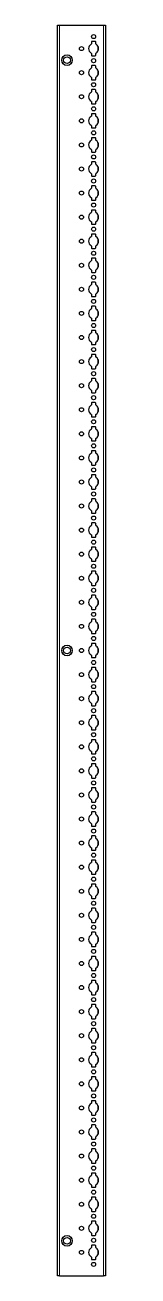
# Model space of a CAD drawing. Header units: millimetres. Extents: x -199 to 5688, y -2047 to 1507.
# Drawn here: x 4088 to 4138, y -852 to 447 of the extents above; entities that cross this region are included whole.
import ezdxf

# ---------------------------------------------------------------- set-up
doc = ezdxf.new("R2010")
doc.units = ezdxf.units.MM

msp = doc.modelspace()

# ---------------------------------------------------------------- linework, layer by layer
at = {"color": 7, "linetype": 'Continuous', "lineweight": 25}
for p, q in [((4088.27, -851.79), (4088.27, 447.21)), ((4088.27, 447.21), (4090.27, 447.21)), ((4090.27, 447.21), (4135.97, 447.21)), ((4135.97, 447.21), (4137.97, 447.21)), ((4137.97, 447.21), (4137.97, -851.79)), ((4123.32, 429.61), (4123.32, 427.73)), ((4127.42, 430.11), (4123.82, 430.11)), ((4127.92, 427.73), (4127.92, 429.61)), ((4123.32, 417.68), (4123.32, 415.81)), ((4127.92, 415.81), (4127.92, 417.68)), ((4123.32, 404.61), (4123.32, 402.73)), ((4123.82, 415.31), (4127.42, 415.31)), ((4127.42, 405.11), (4123.82, 405.11)), ((4127.92, 402.73), (4127.92, 404.61)), ((4123.32, 392.68), (4123.32, 390.81)), ((4123.82, 390.31), (4127.42, 390.31)), ((4127.92, 390.81), (4127.92, 392.68)), ((4123.32, 379.61), (4123.32, 377.73)), ((4127.42, 380.11), (4123.82, 380.11)), ((4127.92, 377.73), (4127.92, 379.61)), ((4123.32, 367.68), (4123.32, 365.81)), ((4123.82, 365.31), (4127.42, 365.31)), ((4127.92, 365.81), (4127.92, 367.68)), ((4123.32, 354.61), (4123.32, 352.73)), ((4127.42, 355.11), (4123.82, 355.11)), ((4127.92, 352.73), (4127.92, 354.61)), ((4123.32, 342.68), (4123.32, 340.81)), ((4123.82, 340.31), (4127.42, 340.31)), ((4127.92, 340.81), (4127.92, 342.68)), ((4123.32, 329.61), (4123.32, 327.73)), ((4127.42, 330.11), (4123.82, 330.11)), ((4127.92, 327.73), (4127.92, 329.61)), ((4123.32, 317.68), (4123.32, 315.81)), ((4123.82, 315.31), (4127.42, 315.31)), ((4127.92, 315.81), (4127.92, 317.68)), ((4123.32, 304.61), (4123.32, 302.73)), ((4127.42, 305.11), (4123.82, 305.11)), ((4127.92, 302.73), (4127.92, 304.61)), ((4123.32, 292.68), (4123.32, 290.81)), ((4123.82, 290.31), (4127.42, 290.31)), ((4127.92, 290.81), (4127.92, 292.68)), ((4123.32, 279.61), (4123.32, 277.73)), ((4127.42, 280.11), (4123.82, 280.11)), ((4127.92, 277.73), (4127.92, 279.61)), ((4123.32, 267.68), (4123.32, 265.81)), ((4123.82, 265.31), (4127.42, 265.31)), ((4127.92, 265.81), (4127.92, 267.68)), ((4123.32, 254.61), (4123.32, 252.73)), ((4127.42, 255.11), (4123.82, 255.11)), ((4127.92, 252.73), (4127.92, 254.61)), ((4123.32, 242.68), (4123.32, 240.81)), ((4123.82, 240.31), (4127.42, 240.31)), ((4127.92, 240.81), (4127.92, 242.68)), ((4123.32, 229.61), (4123.32, 227.73)), ((4127.42, 230.11), (4123.82, 230.11)), ((4127.92, 227.73), (4127.92, 229.61)), ((4123.32, 217.68), (4123.32, 215.81)), ((4123.82, 215.31), (4127.42, 215.31)), ((4127.92, 215.81), (4127.92, 217.68)), ((4123.32, 204.61), (4123.32, 202.73)), ((4127.42, 205.11), (4123.82, 205.11)), ((4127.92, 202.73), (4127.92, 204.61)), ((4123.32, 192.68), (4123.32, 190.81)), ((4123.82, 190.31), (4127.42, 190.31)), ((4127.92, 190.81), (4127.92, 192.68)), ((4123.32, 179.61), (4123.32, 177.73)), ((4127.42, 180.11), (4123.82, 180.11)), ((4127.92, 177.73), (4127.92, 179.61)), ((4123.32, 167.68), (4123.32, 165.81)), ((4123.82, 165.31), (4127.42, 165.31)), ((4127.92, 165.81), (4127.92, 167.68)), ((4123.32, 154.61), (4123.32, 152.73)), ((4127.42, 155.11), (4123.82, 155.11)), ((4127.92, 152.73), (4127.92, 154.61)), ((4123.32, 142.68), (4123.32, 140.81)), ((4123.82, 140.31), (4127.42, 140.31)), ((4127.42, 130.11), (4123.82, 130.11)), ((4127.92, 140.81), (4127.92, 142.68)), ((4123.32, 129.61), (4123.32, 127.73)), ((4123.32, 117.68), (4123.32, 115.81)), ((4127.92, 127.73), (4127.92, 129.61)), ((4127.92, 115.81), (4127.92, 117.68)), ((4123.32, 104.61), (4123.32, 102.73)), ((4123.82, 115.31), (4127.42, 115.31)), ((4127.42, 105.11), (4123.82, 105.11)), ((4127.92, 102.73), (4127.92, 104.61)), ((4123.32, 92.68), (4123.32, 90.81)), ((4127.92, 90.81), (4127.92, 92.68)), ((4123.32, 79.61), (4123.32, 77.73)), ((4123.82, 90.31), (4127.42, 90.31)), ((4127.42, 80.11), (4123.82, 80.11)), ((4127.92, 77.73), (4127.92, 79.61)), ((4123.32, 67.68), (4123.32, 65.81)), ((4123.82, 65.31), (4127.42, 65.31)), ((4127.92, 65.81), (4127.92, 67.68)), ((4123.32, 54.61), (4123.32, 52.73)), ((4127.42, 55.11), (4123.82, 55.11)), ((4127.92, 52.73), (4127.92, 54.61)), ((4123.32, 42.68), (4123.32, 40.81)), ((4123.82, 40.31), (4127.42, 40.31)), ((4127.92, 40.81), (4127.92, 42.68)), ((4123.32, 29.61), (4123.32, 27.73)), ((4127.42, 30.11), (4123.82, 30.11)), ((4127.92, 27.73), (4127.92, 29.61)), ((4123.32, 17.68), (4123.32, 15.81)), ((4123.82, 15.31), (4127.42, 15.31)), ((4127.92, 15.81), (4127.92, 17.68)), ((4123.32, 4.61), (4123.32, 2.73)), ((4127.42, 5.11), (4123.82, 5.11)), ((4127.92, 2.73), (4127.92, 4.61)), ((4123.32, -7.32), (4123.32, -9.19)), ((4123.82, -9.69), (4127.42, -9.69)), ((4127.92, -9.19), (4127.92, -7.32)), ((4123.32, -20.39), (4123.32, -22.27)), ((4127.42, -19.89), (4123.82, -19.89)), ((4127.92, -22.27), (4127.92, -20.39)), ((4123.32, -32.32), (4123.32, -34.19)), ((4123.82, -34.69), (4127.42, -34.69)), ((4127.92, -34.19), (4127.92, -32.32)), ((4123.32, -45.39), (4123.32, -47.27)), ((4127.42, -44.89), (4123.82, -44.89)), ((4127.92, -47.27), (4127.92, -45.39)), ((4123.32, -57.32), (4123.32, -59.19)), ((4123.82, -59.69), (4127.42, -59.69)), ((4127.92, -59.19), (4127.92, -57.32)), ((4123.32, -70.39), (4123.32, -72.27)), ((4127.42, -69.89), (4123.82, -69.89)), ((4127.92, -72.27), (4127.92, -70.39)), ((4123.32, -82.32), (4123.32, -84.19)), ((4123.82, -84.69), (4127.42, -84.69)), ((4127.92, -84.19), (4127.92, -82.32)), ((4123.32, -95.39), (4123.32, -97.27)), ((4127.42, -94.89), (4123.82, -94.89)), ((4127.92, -97.27), (4127.92, -95.39)), ((4123.32, -107.32), (4123.32, -109.19)), ((4123.82, -109.69), (4127.42, -109.69)), ((4127.92, -109.19), (4127.92, -107.32)), ((4123.32, -120.39), (4123.32, -122.27)), ((4127.42, -119.89), (4123.82, -119.89)), ((4127.92, -122.27), (4127.92, -120.39)), ((4123.32, -132.32), (4123.32, -134.19)), ((4123.82, -134.69), (4127.42, -134.69)), ((4127.92, -134.19), (4127.92, -132.32)), ((4123.32, -145.39), (4123.32, -147.27)), ((4127.42, -144.89), (4123.82, -144.89)), ((4127.92, -147.27), (4127.92, -145.39)), ((4123.32, -157.32), (4123.32, -159.19)), ((4123.82, -159.69), (4127.42, -159.69)), ((4127.92, -159.19), (4127.92, -157.32)), ((4123.32, -170.39), (4123.32, -172.27)), ((4127.42, -169.89), (4123.82, -169.89)), ((4127.92, -172.27), (4127.92, -170.39)), ((4123.32, -182.32), (4123.32, -184.19)), ((4123.82, -184.69), (4127.42, -184.69)), ((4127.92, -184.19), (4127.92, -182.32)), ((4123.32, -195.39), (4123.32, -197.27)), ((4123.32, -207.32), (4123.32, -209.19)), ((4127.42, -194.89), (4123.82, -194.89)), ((4127.92, -197.27), (4127.92, -195.39)), ((4127.92, -209.19), (4127.92, -207.32)), ((4123.32, -220.39), (4123.32, -222.27)), ((4123.82, -209.69), (4127.42, -209.69)), ((4127.42, -219.89), (4123.82, -219.89)), ((4127.92, -222.27), (4127.92, -220.39)), ((4123.32, -232.32), (4123.32, -234.19)), ((4127.92, -234.19), (4127.92, -232.32)), ((4123.32, -245.39), (4123.32, -247.27)), ((4123.82, -234.69), (4127.42, -234.69)), ((4127.42, -244.89), (4123.82, -244.89)), ((4127.92, -247.27), (4127.92, -245.39)), ((4123.32, -257.32), (4123.32, -259.19)), ((4123.82, -259.69), (4127.42, -259.69)), ((4127.92, -259.19), (4127.92, -257.32)), ((4123.32, -270.39), (4123.32, -272.27)), ((4127.42, -269.89), (4123.82, -269.89)), ((4127.92, -272.27), (4127.92, -270.39)), ((4123.32, -282.32), (4123.32, -284.19)), ((4123.82, -284.69), (4127.42, -284.69)), ((4127.92, -284.19), (4127.92, -282.32)), ((4123.32, -295.39), (4123.32, -297.27)), ((4127.42, -294.89), (4123.82, -294.89)), ((4127.92, -297.27), (4127.92, -295.39)), ((4123.32, -307.32), (4123.32, -309.19)), ((4123.82, -309.69), (4127.42, -309.69)), ((4127.92, -309.19), (4127.92, -307.32)), ((4123.32, -320.39), (4123.32, -322.27)), ((4127.42, -319.89), (4123.82, -319.89)), ((4127.92, -322.27), (4127.92, -320.39)), ((4123.32, -332.32), (4123.32, -334.19)), ((4123.82, -334.69), (4127.42, -334.69)), ((4127.92, -334.19), (4127.92, -332.32)), ((4123.32, -345.39), (4123.32, -347.27)), ((4127.42, -344.89), (4123.82, -344.89)), ((4127.92, -347.27), (4127.92, -345.39)), ((4123.32, -357.32), (4123.32, -359.19)), ((4123.82, -359.69), (4127.42, -359.69)), ((4127.92, -359.19), (4127.92, -357.32)), ((4123.32, -370.39), (4123.32, -372.27)), ((4127.42, -369.89), (4123.82, -369.89)), ((4127.92, -372.27), (4127.92, -370.39)), ((4123.32, -382.32), (4123.32, -384.19)), ((4123.82, -384.69), (4127.42, -384.69)), ((4127.92, -384.19), (4127.92, -382.32)), ((4123.32, -395.39), (4123.32, -397.27)), ((4127.42, -394.89), (4123.82, -394.89)), ((4127.92, -397.27), (4127.92, -395.39)), ((4123.32, -407.32), (4123.32, -409.19)), ((4123.82, -409.69), (4127.42, -409.69)), ((4127.92, -409.19), (4127.92, -407.32)), ((4123.32, -420.39), (4123.32, -422.27)), ((4127.42, -419.89), (4123.82, -419.89)), ((4127.92, -422.27), (4127.92, -420.39)), ((4123.32, -432.32), (4123.32, -434.19)), ((4123.82, -434.69), (4127.42, -434.69)), ((4127.92, -434.19), (4127.92, -432.32)), ((4123.32, -445.39), (4123.32, -447.27)), ((4127.42, -444.89), (4123.82, -444.89)), ((4127.92, -447.27), (4127.92, -445.39)), ((4123.32, -457.32), (4123.32, -459.19)), ((4123.82, -459.69), (4127.42, -459.69)), ((4127.92, -459.19), (4127.92, -457.32)), ((4123.32, -470.39), (4123.32, -472.27)), ((4127.42, -469.89), (4123.82, -469.89)), ((4127.92, -472.27), (4127.92, -470.39)), ((4123.32, -482.32), (4123.32, -484.19)), ((4123.82, -484.69), (4127.42, -484.69)), ((4127.92, -484.19), (4127.92, -482.32)), ((4123.32, -495.39), (4123.32, -497.27)), ((4127.42, -494.89), (4123.82, -494.89)), ((4127.92, -497.27), (4127.92, -495.39)), ((4123.32, -507.32), (4123.32, -509.19)), ((4123.82, -509.69), (4127.42, -509.69)), ((4127.92, -509.19), (4127.92, -507.32)), ((4123.32, -520.39), (4123.32, -522.27)), ((4123.32, -532.32), (4123.32, -534.19)), ((4127.42, -519.89), (4123.82, -519.89)), ((4127.92, -522.27), (4127.92, -520.39)), ((4127.92, -534.19), (4127.92, -532.32)), ((4123.32, -545.39), (4123.32, -547.27)), ((4123.82, -534.69), (4127.42, -534.69)), ((4127.42, -544.89), (4123.82, -544.89)), ((4127.92, -547.27), (4127.92, -545.39)), ((4123.32, -557.32), (4123.32, -559.19)), ((4127.92, -559.19), (4127.92, -557.32)), ((4123.32, -570.39), (4123.32, -572.27)), ((4123.82, -559.69), (4127.42, -559.69)), ((4127.42, -569.89), (4123.82, -569.89)), ((4127.92, -572.27), (4127.92, -570.39)), ((4123.32, -582.32), (4123.32, -584.19)), ((4127.92, -584.19), (4127.92, -582.32)), ((4123.32, -595.39), (4123.32, -597.27)), ((4123.82, -584.69), (4127.42, -584.69)), ((4127.42, -594.89), (4123.82, -594.89)), ((4127.92, -597.27), (4127.92, -595.39)), ((4123.32, -607.32), (4123.32, -609.19)), ((4123.82, -609.69), (4127.42, -609.69)), ((4127.92, -609.19), (4127.92, -607.32)), ((4123.32, -620.39), (4123.32, -622.27)), ((4127.42, -619.89), (4123.82, -619.89)), ((4127.92, -622.27), (4127.92, -620.39)), ((4123.32, -632.32), (4123.32, -634.19)), ((4123.82, -634.69), (4127.42, -634.69)), ((4127.92, -634.19), (4127.92, -632.32)), ((4123.32, -645.39), (4123.32, -647.27)), ((4127.42, -644.89), (4123.82, -644.89)), ((4127.92, -647.27), (4127.92, -645.39)), ((4123.32, -657.32), (4123.32, -659.19)), ((4123.82, -659.69), (4127.42, -659.69)), ((4127.92, -659.19), (4127.92, -657.32)), ((4123.32, -670.39), (4123.32, -672.27)), ((4127.42, -669.89), (4123.82, -669.89)), ((4127.92, -672.27), (4127.92, -670.39)), ((4123.32, -682.32), (4123.32, -684.19)), ((4123.82, -684.69), (4127.42, -684.69)), ((4127.92, -684.19), (4127.92, -682.32)), ((4123.32, -695.39), (4123.32, -697.27)), ((4127.42, -694.89), (4123.82, -694.89)), ((4127.92, -697.27), (4127.92, -695.39)), ((4123.32, -707.32), (4123.32, -709.19)), ((4123.82, -709.69), (4127.42, -709.69)), ((4127.92, -709.19), (4127.92, -707.32)), ((4123.32, -720.39), (4123.32, -722.27)), ((4127.42, -719.89), (4123.82, -719.89)), ((4127.92, -722.27), (4127.92, -720.39)), ((4123.32, -732.32), (4123.32, -734.19)), ((4123.82, -734.69), (4127.42, -734.69)), ((4127.92, -734.19), (4127.92, -732.32)), ((4123.32, -745.39), (4123.32, -747.27)), ((4127.42, -744.89), (4123.82, -744.89)), ((4127.92, -747.27), (4127.92, -745.39)), ((4123.32, -757.32), (4123.32, -759.19)), ((4123.82, -759.69), (4127.42, -759.69)), ((4127.92, -759.19), (4127.92, -757.32)), ((4123.32, -770.39), (4123.32, -772.27)), ((4127.42, -769.89), (4123.82, -769.89)), ((4127.92, -772.27), (4127.92, -770.39)), ((4123.32, -782.32), (4123.32, -784.19)), ((4123.82, -784.69), (4127.42, -784.69)), ((4127.92, -784.19), (4127.92, -782.32)), ((4123.32, -795.39), (4123.32, -797.27)), ((4127.42, -794.89), (4123.82, -794.89)), ((4127.92, -797.27), (4127.92, -795.39)), ((4123.32, -807.32), (4123.32, -809.19)), ((4123.82, -809.69), (4127.42, -809.69)), ((4127.92, -809.19), (4127.92, -807.32)), ((4123.32, -820.39), (4123.32, -822.27)), ((4127.42, -819.89), (4123.82, -819.89)), ((4127.92, -822.27), (4127.92, -820.39)), ((4123.32, -832.32), (4123.32, -834.19)), ((4123.82, -834.69), (4127.42, -834.69)), ((4127.92, -834.19), (4127.92, -832.32)), ((4090.27, -851.79), (4088.27, -851.79)), ((4090.27, -851.79), (4135.97, -851.79)), ((4137.97, -851.79), (4135.97, -851.79))]:
    msp.add_line(p, q, dxfattribs=at)
at = {"color": 8, "linetype": 'Continuous', "lineweight": 18}
for p, q in [((4090.27, 447.21), (4090.27, -851.79)), ((4135.97, -851.79), (4135.97, 447.21)), ((4130.12, 420), (4130.12, 425.41)), ((4130.12, 395), (4130.12, 400.41)), ((4130.12, 370), (4130.12, 375.41)), ((4130.12, 345), (4130.12, 350.41)), ((4130.12, 320), (4130.12, 325.41)), ((4130.12, 295), (4130.12, 300.41)), ((4130.12, 270), (4130.12, 275.41)), ((4130.12, 245), (4130.12, 250.41)), ((4130.12, 220), (4130.12, 225.41)), ((4130.12, 195), (4130.12, 200.41)), ((4130.12, 170), (4130.12, 175.41)), ((4130.12, 145), (4130.12, 150.41)), ((4130.12, 120), (4130.12, 125.41)), ((4130.12, 95), (4130.12, 100.41)), ((4130.12, 70), (4130.12, 75.41)), ((4130.12, 45), (4130.12, 50.41)), ((4130.12, 20), (4130.12, 25.41)), ((4130.12, -5), (4130.12, 0.41)), ((4130.12, -30), (4130.12, -24.59)), ((4130.12, -55), (4130.12, -49.59)), ((4130.12, -80), (4130.12, -74.59)), ((4130.12, -105), (4130.12, -99.59)), ((4130.12, -130), (4130.12, -124.59)), ((4130.12, -155), (4130.12, -149.59)), ((4130.12, -180), (4130.12, -174.59)), ((4130.12, -205), (4130.12, -199.59)), ((4130.12, -230), (4130.12, -224.59)), ((4130.12, -255), (4130.12, -249.59)), ((4130.12, -280), (4130.12, -274.59)), ((4130.12, -305), (4130.12, -299.59)), ((4130.12, -330), (4130.12, -324.59)), ((4130.12, -355), (4130.12, -349.59)), ((4130.12, -380), (4130.12, -374.59)), ((4130.12, -405), (4130.12, -399.59)), ((4130.12, -430), (4130.12, -424.59)), ((4130.12, -455), (4130.12, -449.59)), ((4130.12, -480), (4130.12, -474.59)), ((4130.12, -505), (4130.12, -499.59)), ((4130.12, -530), (4130.12, -524.59)), ((4130.12, -555), (4130.12, -549.59)), ((4130.12, -580), (4130.12, -574.59)), ((4130.12, -605), (4130.12, -599.59)), ((4130.12, -630), (4130.12, -624.59)), ((4130.12, -655), (4130.12, -649.59)), ((4130.12, -680), (4130.12, -674.59)), ((4130.12, -705), (4130.12, -699.59)), ((4130.12, -730), (4130.12, -724.59)), ((4130.12, -755), (4130.12, -749.59)), ((4130.12, -780), (4130.12, -774.59)), ((4130.12, -805), (4130.12, -799.59)), ((4130.12, -830), (4130.12, -824.59))]:
    msp.add_line(p, q, dxfattribs=at)
at = {"color": 7, "linetype": 'Continuous', "lineweight": 25}
for centre, radius in [((4125.62, 435.21), 2.12), ((4098.12, 410.71), 5.5), ((4113.12, 422.71), 2.13), ((4098.12, 410.71), 3.5), ((4125.62, 410.21), 2.12), ((4113.12, 397.71), 2.13), ((4125.62, 385.21), 2.12), ((4113.12, 372.71), 2.13), ((4125.62, 360.21), 2.12), ((4113.12, 347.71), 2.13), ((4113.12, 322.71), 2.13), ((4125.62, 335.21), 2.12), ((4125.62, 310.21), 2.12), ((4113.12, 297.71), 2.13), ((4125.62, 285.21), 2.12), ((4113.12, 272.71), 2.13), ((4125.62, 260.21), 2.12), ((4113.12, 247.71), 2.13), ((4125.62, 235.21), 2.12), ((4113.12, 222.71), 2.13), ((4125.62, 210.21), 2.12), ((4113.12, 197.71), 2.13), ((4125.62, 185.21), 2.12), ((4113.12, 172.71), 2.13), ((4125.62, 160.21), 2.12), ((4113.12, 147.71), 2.13), ((4125.62, 135.21), 2.12), ((4113.12, 122.71), 2.13), ((4125.62, 110.21), 2.12), ((4113.12, 97.71), 2.13), ((4125.62, 85.21), 2.12), ((4113.12, 72.71), 2.13), ((4125.62, 60.21), 2.12), ((4113.12, 47.71), 2.13), ((4125.62, 35.21), 2.12), ((4113.12, 22.71), 2.13), ((4125.62, 10.21), 2.12), ((4113.12, -2.29), 2.13), ((4125.62, -14.79), 2.12), ((4113.12, -27.29), 2.13), ((4125.62, -39.79), 2.12), ((4113.12, -52.29), 2.13), ((4125.62, -64.79), 2.12), ((4113.12, -77.29), 2.13), ((4125.62, -89.79), 2.12), ((4113.12, -102.29), 2.13), ((4125.62, -114.79), 2.12), ((4113.12, -127.29), 2.13), ((4125.62, -139.79), 2.12), ((4113.12, -152.29), 2.13), ((4125.62, -164.79), 2.12), ((4113.12, -177.29), 2.13), ((4125.62, -189.79), 2.12), ((4098.12, -202.29), 5.5), ((4098.12, -202.29), 3.5), ((4113.12, -202.29), 2.13), ((4125.62, -214.79), 2.12), ((4113.12, -227.29), 2.13), ((4125.62, -239.79), 2.12), ((4113.12, -252.29), 2.13), ((4125.62, -264.79), 2.12), ((4113.12, -277.29), 2.13), ((4125.62, -289.79), 2.12), ((4113.12, -302.29), 2.13), ((4125.62, -314.79), 2.12), ((4113.12, -327.29), 2.13), ((4125.62, -339.79), 2.12), ((4113.12, -352.29), 2.13), ((4125.62, -364.79), 2.12), ((4113.12, -377.29), 2.13), ((4125.62, -389.79), 2.12), ((4113.12, -402.29), 2.13), ((4125.62, -414.79), 2.12), ((4113.12, -427.29), 2.13), ((4125.62, -439.79), 2.12), ((4113.12, -452.29), 2.13), ((4125.62, -464.79), 2.12), ((4113.12, -477.29), 2.13), ((4125.62, -489.79), 2.12), ((4113.12, -502.29), 2.13), ((4125.62, -514.79), 2.12), ((4113.12, -527.29), 2.13), ((4125.62, -539.79), 2.12), ((4113.12, -552.29), 2.13), ((4125.62, -564.79), 2.12), ((4113.12, -577.29), 2.13), ((4125.62, -589.79), 2.12), ((4113.12, -602.29), 2.13), ((4125.62, -614.79), 2.12), ((4113.12, -627.29), 2.12), ((4125.62, -639.79), 2.12), ((4113.12, -652.29), 2.12), ((4113.12, -677.29), 2.12), ((4125.62, -664.79), 2.12), ((4125.62, -689.79), 2.12), ((4113.12, -702.29), 2.12), ((4125.62, -714.79), 2.12), ((4113.12, -727.29), 2.12), ((4125.62, -739.79), 2.12), ((4113.12, -752.29), 2.12), ((4125.62, -764.79), 2.12), ((4113.12, -777.29), 2.12), ((4125.62, -789.79), 2.12), ((4113.12, -802.29), 2.12), ((4098.12, -815.29), 5.5), ((4098.12, -815.29), 3.5), ((4125.62, -814.79), 2.12), ((4113.12, -827.29), 2.12), ((4125.62, -839.79), 2.12)]:
    msp.add_circle(centre, radius, dxfattribs=at)
for centre, radius, start, end in [((4123.82, 429.61), 0.5, 90, 180), ((4127.42, 429.61), 0.5, 0, 90), ((4125.62, 422.71), 5.25, 119.14074, 240.85926), ((4122.82, 427.73), 0.5, 299.14074, 0), ((4122.82, 417.68), 0.5, 0, 60.85926), ((4123.82, 415.81), 0.5, 180, 270), ((4127.42, 415.81), 0.5, 270, 0), ((4128.42, 427.73), 0.5, 180, 240.85926), ((4128.42, 417.68), 0.5, 119.14074, 180), ((4125.62, 422.71), 5.25, 299.14074, 60.85926), ((4122.82, 402.73), 0.5, 299.14074, 0), ((4123.82, 404.61), 0.5, 90, 180), ((4127.42, 404.61), 0.5, 0, 90), ((4128.42, 402.73), 0.5, 180, 240.85926), ((4125.62, 397.71), 5.25, 119.14074, 240.85926), ((4122.82, 392.68), 0.5, 0, 60.85926), ((4123.82, 390.81), 0.5, 180, 270), ((4127.42, 390.81), 0.5, 270, 0), ((4128.42, 392.68), 0.5, 119.14074, 180), ((4125.62, 397.71), 5.25, 299.14074, 60.85926), ((4125.62, 372.71), 5.25, 119.14074, 240.85926), ((4122.82, 377.73), 0.5, 299.14074, 0), ((4123.82, 379.61), 0.5, 90, 180), ((4127.42, 379.61), 0.5, 0, 90), ((4128.42, 377.73), 0.5, 180, 240.85926), ((4125.62, 372.71), 5.25, 299.14074, 60.85926), ((4122.82, 367.68), 0.5, 0, 60.85926), ((4123.82, 365.81), 0.5, 180, 270), ((4127.42, 365.81), 0.5, 270, 0), ((4128.42, 367.68), 0.5, 119.14074, 180), ((4125.62, 347.71), 5.25, 119.14074, 240.85926), ((4122.82, 352.73), 0.5, 299.14074, 0), ((4123.82, 354.61), 0.5, 90, 180), ((4127.42, 354.61), 0.5, 0, 90), ((4128.42, 352.73), 0.5, 180, 240.85926), ((4125.62, 347.71), 5.25, 299.14074, 60.85926), ((4122.82, 342.68), 0.5, 0, 60.85926), ((4123.82, 340.81), 0.5, 180, 270), ((4127.42, 340.81), 0.5, 270, 0), ((4128.42, 342.68), 0.5, 119.14074, 180), ((4125.62, 322.71), 5.25, 119.14074, 240.85926), ((4122.82, 327.73), 0.5, 299.14074, 0), ((4123.82, 329.61), 0.5, 90, 180), ((4127.42, 329.61), 0.5, 0, 90), ((4128.42, 327.73), 0.5, 180, 240.85926), ((4125.62, 322.71), 5.25, 299.14074, 60.85926), ((4122.82, 317.68), 0.5, 0, 60.85926), ((4123.82, 315.81), 0.5, 180, 270), ((4127.42, 315.81), 0.5, 270, 0), ((4128.42, 317.68), 0.5, 119.14074, 180), ((4125.62, 297.71), 5.25, 119.14074, 240.85926), ((4122.82, 302.73), 0.5, 299.14074, 0), ((4123.82, 304.61), 0.5, 90, 180), ((4127.42, 304.61), 0.5, 0, 90), ((4128.42, 302.73), 0.5, 180, 240.85926), ((4125.62, 297.71), 5.25, 299.14074, 60.85926), ((4122.82, 292.68), 0.5, 0, 60.85926), ((4123.82, 290.81), 0.5, 180, 270), ((4127.42, 290.81), 0.5, 270, 0), ((4128.42, 292.68), 0.5, 119.14074, 180), ((4125.62, 272.71), 5.25, 119.14074, 240.85926), ((4122.82, 277.73), 0.5, 299.14074, 0), ((4123.82, 279.61), 0.5, 90, 180), ((4127.42, 279.61), 0.5, 0, 90), ((4128.42, 277.73), 0.5, 180, 240.85926), ((4125.62, 272.71), 5.25, 299.14074, 60.85926), ((4122.82, 267.68), 0.5, 0, 60.85926), ((4123.82, 265.81), 0.5, 180, 270), ((4127.42, 265.81), 0.5, 270, 0), ((4128.42, 267.68), 0.5, 119.14074, 180), ((4125.62, 247.71), 5.25, 119.14074, 240.85926), ((4122.82, 252.73), 0.5, 299.14074, 0), ((4123.82, 254.61), 0.5, 90, 180), ((4127.42, 254.61), 0.5, 0, 90), ((4128.42, 252.73), 0.5, 180, 240.85926), ((4125.62, 247.71), 5.25, 299.14074, 60.85926), ((4122.82, 242.68), 0.5, 0, 60.85926), ((4123.82, 240.81), 0.5, 180, 270), ((4127.42, 240.81), 0.5, 270, 0), ((4128.42, 242.68), 0.5, 119.14074, 180), ((4125.62, 222.71), 5.25, 119.14074, 240.85926), ((4122.82, 227.73), 0.5, 299.14074, 0), ((4123.82, 229.61), 0.5, 90, 180), ((4127.42, 229.61), 0.5, 0, 90), ((4128.42, 227.73), 0.5, 180, 240.85926), ((4125.62, 222.71), 5.25, 299.14074, 60.85926), ((4122.82, 217.68), 0.5, 0, 60.85926), ((4123.82, 215.81), 0.5, 180, 270), ((4127.42, 215.81), 0.5, 270, 0), ((4128.42, 217.68), 0.5, 119.14074, 180), ((4125.62, 197.71), 5.25, 119.14074, 240.85926), ((4122.82, 202.73), 0.5, 299.14074, 0), ((4123.82, 204.61), 0.5, 90, 180), ((4127.42, 204.61), 0.5, 0, 90), ((4128.42, 202.73), 0.5, 180, 240.85926), ((4125.62, 197.71), 5.25, 299.14074, 60.85926), ((4122.82, 192.68), 0.5, 0, 60.85926), ((4123.82, 190.81), 0.5, 180, 270), ((4127.42, 190.81), 0.5, 270, 0), ((4128.42, 192.68), 0.5, 119.14074, 180), ((4125.62, 172.71), 5.25, 119.14074, 240.85926), ((4122.82, 177.73), 0.5, 299.14074, 0), ((4123.82, 179.61), 0.5, 90, 180), ((4127.42, 179.61), 0.5, 360, 90), ((4128.42, 177.73), 0.5, 180, 240.85926), ((4125.62, 172.71), 5.25, 299.14074, 60.85926), ((4122.82, 167.68), 0.5, 0, 60.85926), ((4123.82, 165.81), 0.5, 180, 270), ((4127.42, 165.81), 0.5, 270, 0), ((4128.42, 167.68), 0.5, 119.14074, 180), ((4125.62, 147.71), 5.25, 119.14074, 240.85926), ((4122.82, 152.73), 0.5, 299.14074, 0), ((4122.82, 142.68), 0.5, 0, 60.85926), ((4123.82, 154.61), 0.5, 90, 180), ((4127.42, 154.61), 0.5, 360, 90), ((4128.42, 152.73), 0.5, 180, 240.85926), ((4128.42, 142.68), 0.5, 119.14074, 180), ((4125.62, 147.71), 5.25, 299.14074, 60.85926), ((4123.82, 140.81), 0.5, 180, 270), ((4123.82, 129.61), 0.5, 90, 180), ((4127.42, 140.81), 0.5, 270, 0), ((4127.42, 129.61), 0.5, 0, 90), ((4125.62, 122.71), 5.25, 119.14074, 240.85926), ((4122.82, 127.73), 0.5, 299.14074, 0), ((4122.82, 117.68), 0.5, 0, 60.85926), ((4128.42, 127.73), 0.5, 180, 240.85926), ((4128.42, 117.68), 0.5, 119.14074, 180), ((4125.62, 122.71), 5.25, 299.14074, 60.85926), ((4123.82, 115.81), 0.5, 180, 270), ((4123.82, 104.61), 0.5, 90, 180), ((4127.42, 115.81), 0.5, 270, 0), ((4127.42, 104.61), 0.5, 0, 90), ((4125.62, 97.71), 5.25, 119.14074, 240.85926), ((4122.82, 102.73), 0.5, 299.14074, 0), ((4122.82, 92.68), 0.5, 0, 60.85926), ((4128.42, 102.73), 0.5, 180, 240.85926), ((4128.42, 92.68), 0.5, 119.14074, 180), ((4125.62, 97.71), 5.25, 299.14074, 60.85926), ((4123.82, 90.81), 0.5, 180, 270), ((4123.82, 79.61), 0.5, 90, 180), ((4127.42, 90.81), 0.5, 270, 0), ((4127.42, 79.61), 0.5, 0, 90), ((4125.62, 72.71), 5.25, 119.14074, 240.85926), ((4122.82, 77.73), 0.5, 299.14074, 0), ((4122.82, 67.68), 0.5, 0, 60.85926), ((4123.82, 65.81), 0.5, 180, 270), ((4127.42, 65.81), 0.5, 270, 0), ((4128.42, 77.73), 0.5, 180, 240.85926), ((4128.42, 67.68), 0.5, 119.14074, 180), ((4125.62, 72.71), 5.25, 299.14074, 60.85926), ((4125.62, 47.71), 5.25, 119.14074, 240.85926), ((4122.82, 52.73), 0.5, 299.14074, 0), ((4123.82, 54.61), 0.5, 90, 180), ((4127.42, 54.61), 0.5, 0, 90), ((4128.42, 52.73), 0.5, 180, 240.85926), ((4125.62, 47.71), 5.25, 299.14074, 60.85926), ((4122.82, 42.68), 0.5, 0, 60.85926), ((4123.82, 40.81), 0.5, 180, 270), ((4127.42, 40.81), 0.5, 270, 0), ((4128.42, 42.68), 0.5, 119.14074, 180), ((4125.62, 22.71), 5.25, 119.14074, 240.85926), ((4122.82, 27.73), 0.5, 299.14074, 0), ((4123.82, 29.61), 0.5, 90, 180), ((4127.42, 29.61), 0.5, 0, 90), ((4128.42, 27.73), 0.5, 180, 240.85926), ((4125.62, 22.71), 5.25, 299.14074, 60.85926), ((4122.82, 17.68), 0.5, 0, 60.85926), ((4123.82, 15.81), 0.5, 180, 270), ((4127.42, 15.81), 0.5, 270, 0), ((4128.42, 17.68), 0.5, 119.14074, 180), ((4125.62, -2.29), 5.25, 119.14074, 240.85926), ((4122.82, 2.73), 0.5, 299.14074, 0), ((4123.82, 4.61), 0.5, 90, 180), ((4127.42, 4.61), 0.5, 0, 90), ((4128.42, 2.73), 0.5, 180, 240.85926), ((4125.62, -2.29), 5.25, 299.14074, 60.85926), ((4122.82, -7.32), 0.5, 0, 60.85926), ((4123.82, -9.19), 0.5, 180, 270), ((4127.42, -9.19), 0.5, 270, 0), ((4128.42, -7.32), 0.5, 119.14074, 180), ((4125.62, -27.29), 5.25, 119.14074, 240.85926), ((4122.82, -22.27), 0.5, 299.14074, 0), ((4123.82, -20.39), 0.5, 90, 180), ((4127.42, -20.39), 0.5, 0, 90), ((4128.42, -22.27), 0.5, 180, 240.85926), ((4125.62, -27.29), 5.25, 299.14074, 60.85926), ((4122.82, -32.32), 0.5, 0, 60.85926), ((4123.82, -34.19), 0.5, 180, 270), ((4127.42, -34.19), 0.5, 270, 0), ((4128.42, -32.32), 0.5, 119.14074, 180), ((4125.62, -52.29), 5.25, 119.14074, 240.85926), ((4122.82, -47.27), 0.5, 299.14074, 0), ((4123.82, -45.39), 0.5, 90, 180), ((4127.42, -45.39), 0.5, 0, 90), ((4128.42, -47.27), 0.5, 180, 240.85926), ((4125.62, -52.29), 5.25, 299.14074, 60.85926), ((4122.82, -57.32), 0.5, 0, 60.85926), ((4123.82, -59.19), 0.5, 180, 270), ((4127.42, -59.19), 0.5, 270, 0), ((4128.42, -57.32), 0.5, 119.14074, 180), ((4125.62, -77.29), 5.25, 119.14074, 240.85926), ((4122.82, -72.27), 0.5, 299.14074, 0), ((4123.82, -70.39), 0.5, 90, 180), ((4127.42, -70.39), 0.5, 0, 90), ((4128.42, -72.27), 0.5, 180, 240.85926), ((4125.62, -77.29), 5.25, 299.14074, 60.85926), ((4122.82, -82.32), 0.5, 0, 60.85926), ((4123.82, -84.19), 0.5, 180, 270), ((4127.42, -84.19), 0.5, 270, 0), ((4128.42, -82.32), 0.5, 119.14074, 180), ((4125.62, -102.29), 5.25, 119.14074, 240.85926), ((4122.82, -97.27), 0.5, 299.14074, 0), ((4123.82, -95.39), 0.5, 90, 180), ((4127.42, -95.39), 0.5, 0, 90), ((4128.42, -97.27), 0.5, 180, 240.85926), ((4125.62, -102.29), 5.25, 299.14074, 60.85926), ((4122.82, -107.32), 0.5, 0, 60.85926), ((4123.82, -109.19), 0.5, 180, 270), ((4127.42, -109.19), 0.5, 270, 0), ((4128.42, -107.32), 0.5, 119.14074, 180), ((4125.62, -127.29), 5.25, 119.14074, 240.85926), ((4122.82, -122.27), 0.5, 299.14074, 0), ((4123.82, -120.39), 0.5, 90, 180), ((4127.42, -120.39), 0.5, 0, 90), ((4128.42, -122.27), 0.5, 180, 240.85926), ((4125.62, -127.29), 5.25, 299.14074, 60.85926), ((4122.82, -132.32), 0.5, 0, 60.85926), ((4123.82, -134.19), 0.5, 180, 270), ((4127.42, -134.19), 0.5, 270, 0), ((4128.42, -132.32), 0.5, 119.14074, 180), ((4125.62, -152.29), 5.25, 119.14074, 240.85926), ((4122.82, -147.27), 0.5, 299.14074, 0), ((4123.82, -145.39), 0.5, 90, 180), ((4127.42, -145.39), 0.5, 0, 90), ((4128.42, -147.27), 0.5, 180, 240.85926), ((4125.62, -152.29), 5.25, 299.14074, 60.85926), ((4122.82, -157.32), 0.5, 0, 60.85926), ((4123.82, -159.19), 0.5, 180, 270), ((4127.42, -159.19), 0.5, 270, 0), ((4128.42, -157.32), 0.5, 119.14074, 180), ((4125.62, -177.29), 5.25, 119.14074, 240.85926), ((4122.82, -172.27), 0.5, 299.14074, 0), ((4123.82, -170.39), 0.5, 90, 180), ((4127.42, -170.39), 0.5, 0, 90), ((4128.42, -172.27), 0.5, 180, 240.85926), ((4125.62, -177.29), 5.25, 299.14074, 60.85926), ((4122.82, -182.32), 0.5, 0, 60.85926), ((4123.82, -184.19), 0.5, 180, 270), ((4127.42, -184.19), 0.5, 270, 0), ((4128.42, -182.32), 0.5, 119.14074, 180), ((4125.62, -202.29), 5.25, 119.14074, 240.85926), ((4122.82, -197.27), 0.5, 299.14074, 0), ((4122.82, -207.32), 0.5, 0, 60.85926), ((4123.82, -195.39), 0.5, 90, 180), ((4127.42, -195.39), 0.5, 0, 90), ((4128.42, -197.27), 0.5, 180, 240.85926), ((4128.42, -207.32), 0.5, 119.14074, 180), ((4125.62, -202.29), 5.25, 299.14074, 60.85926), ((4123.82, -209.19), 0.5, 180, 270), ((4123.82, -220.39), 0.5, 90, 180), ((4127.42, -209.19), 0.5, 270, 0), ((4127.42, -220.39), 0.5, 0, 90), ((4125.62, -227.29), 5.25, 119.14074, 240.85926), ((4122.82, -222.27), 0.5, 299.14074, 0), ((4122.82, -232.32), 0.5, 0, 60.85926), ((4128.42, -222.27), 0.5, 180, 240.85926), ((4128.42, -232.32), 0.5, 119.14074, 180), ((4125.62, -227.29), 5.25, 299.14074, 60.85926), ((4123.82, -234.19), 0.5, 180, 270), ((4123.82, -245.39), 0.5, 90, 180), ((4127.42, -234.19), 0.5, 270, 0), ((4127.42, -245.39), 0.5, 0, 90), ((4125.62, -252.29), 5.25, 119.14074, 240.85926), ((4122.82, -247.27), 0.5, 299.14074, 0), ((4122.82, -257.32), 0.5, 0, 60.85926), ((4123.82, -259.19), 0.5, 180, 270), ((4127.42, -259.19), 0.5, 270, 0), ((4128.42, -247.27), 0.5, 180, 240.85926), ((4128.42, -257.32), 0.5, 119.14074, 180), ((4125.62, -252.29), 5.25, 299.14074, 60.85926), ((4125.62, -277.29), 5.25, 119.14074, 240.85926), ((4122.82, -272.27), 0.5, 299.14074, 0), ((4123.82, -270.39), 0.5, 90, 180), ((4127.42, -270.39), 0.5, 0, 90), ((4128.42, -272.27), 0.5, 180, 240.85926), ((4125.62, -277.29), 5.25, 299.14074, 60.85926), ((4122.82, -282.32), 0.5, 0, 60.85926), ((4123.82, -284.19), 0.5, 180, 270), ((4127.42, -284.19), 0.5, 270, 0), ((4128.42, -282.32), 0.5, 119.14074, 180), ((4125.62, -302.29), 5.25, 119.14074, 240.85926), ((4122.82, -297.27), 0.5, 299.14074, 0), ((4123.82, -295.39), 0.5, 90, 180), ((4127.42, -295.39), 0.5, 0, 90), ((4128.42, -297.27), 0.5, 180, 240.85926), ((4125.62, -302.29), 5.25, 299.14074, 60.85926), ((4122.82, -307.32), 0.5, 0, 60.85926), ((4123.82, -309.19), 0.5, 180, 270), ((4127.42, -309.19), 0.5, 270, 0), ((4128.42, -307.32), 0.5, 119.14074, 180), ((4125.62, -327.29), 5.25, 119.14074, 240.85926), ((4122.82, -322.27), 0.5, 299.14074, 0), ((4123.82, -320.39), 0.5, 90, 180), ((4127.42, -320.39), 0.5, 0, 90), ((4128.42, -322.27), 0.5, 180, 240.85926), ((4125.62, -327.29), 5.25, 299.14074, 60.85926), ((4122.82, -332.32), 0.5, 0, 60.85926), ((4123.82, -334.19), 0.5, 180, 270), ((4127.42, -334.19), 0.5, 270, 0), ((4128.42, -332.32), 0.5, 119.14074, 180), ((4125.62, -352.29), 5.25, 119.14074, 240.85926), ((4122.82, -347.27), 0.5, 299.14074, 0), ((4123.82, -345.39), 0.5, 90, 180), ((4127.42, -345.39), 0.5, 0, 90), ((4128.42, -347.27), 0.5, 180, 240.85926), ((4125.62, -352.29), 5.25, 299.14074, 60.85926), ((4122.82, -357.32), 0.5, 0, 60.85926), ((4123.82, -359.19), 0.5, 180, 270), ((4127.42, -359.19), 0.5, 270, 0), ((4128.42, -357.32), 0.5, 119.14074, 180), ((4125.62, -377.29), 5.25, 119.14074, 240.85926), ((4122.82, -372.27), 0.5, 299.14074, 0), ((4123.82, -370.39), 0.5, 90, 180), ((4127.42, -370.39), 0.5, 0, 90), ((4128.42, -372.27), 0.5, 180, 240.85926), ((4125.62, -377.29), 5.25, 299.14074, 60.85926), ((4122.82, -382.32), 0.5, 0, 60.85926), ((4123.82, -384.19), 0.5, 180, 270), ((4127.42, -384.19), 0.5, 270, 0), ((4128.42, -382.32), 0.5, 119.14074, 180), ((4125.62, -402.29), 5.25, 119.14074, 240.85926), ((4122.82, -397.27), 0.5, 299.14074, 0), ((4123.82, -395.39), 0.5, 90, 180), ((4127.42, -395.39), 0.5, 0, 90), ((4128.42, -397.27), 0.5, 180, 240.85926), ((4125.62, -402.29), 5.25, 299.14074, 60.85926), ((4122.82, -407.32), 0.5, 0, 60.85926), ((4123.82, -409.19), 0.5, 180, 270), ((4127.42, -409.19), 0.5, 270, 0), ((4128.42, -407.32), 0.5, 119.14074, 180), ((4125.62, -427.29), 5.25, 119.14074, 240.85926), ((4122.82, -422.27), 0.5, 299.14074, 0), ((4123.82, -420.39), 0.5, 90, 180), ((4127.42, -420.39), 0.5, 0, 90), ((4128.42, -422.27), 0.5, 180, 240.85926), ((4125.62, -427.29), 5.25, 299.14074, 60.85926), ((4122.82, -432.32), 0.5, 0, 60.85926), ((4123.82, -434.19), 0.5, 180, 270), ((4127.42, -434.19), 0.5, 270, 0), ((4128.42, -432.32), 0.5, 119.14074, 180), ((4125.62, -452.29), 5.25, 119.14074, 240.85926), ((4122.82, -447.27), 0.5, 299.14074, 0), ((4123.82, -445.39), 0.5, 90, 180), ((4127.42, -445.39), 0.5, 0, 90), ((4128.42, -447.27), 0.5, 180, 240.85926), ((4125.62, -452.29), 5.25, 299.14074, 60.85926), ((4122.82, -457.32), 0.5, 0, 60.85926), ((4123.82, -459.19), 0.5, 180, 270), ((4127.42, -459.19), 0.5, 270, 0), ((4128.42, -457.32), 0.5, 119.14074, 180), ((4125.62, -477.29), 5.25, 119.14074, 240.85926), ((4122.82, -472.27), 0.5, 299.14074, 0), ((4123.82, -470.39), 0.5, 90, 180), ((4127.42, -470.39), 0.5, 0, 90), ((4128.42, -472.27), 0.5, 180, 240.85926), ((4125.62, -477.29), 5.25, 299.14074, 60.85926), ((4122.82, -482.32), 0.5, 0, 60.85926), ((4123.82, -484.19), 0.5, 180, 270), ((4127.42, -484.19), 0.5, 270, 0), ((4128.42, -482.32), 0.5, 119.14074, 180), ((4125.62, -502.29), 5.25, 119.14074, 240.85926), ((4122.82, -497.27), 0.5, 299.14074, 0), ((4123.82, -495.39), 0.5, 90, 180), ((4127.42, -495.39), 0.5, 0, 90), ((4128.42, -497.27), 0.5, 180, 240.85926), ((4125.62, -502.29), 5.25, 299.14074, 60.85926), ((4122.82, -507.32), 0.5, 0, 60.85926), ((4123.82, -509.19), 0.5, 180, 270), ((4127.42, -509.19), 0.5, 270, 0), ((4128.42, -507.32), 0.5, 119.14074, 180), ((4125.62, -527.29), 5.25, 119.14074, 240.85926), ((4122.82, -522.27), 0.5, 299.14074, 0), ((4122.82, -532.32), 0.5, 0, 60.85926), ((4123.82, -520.39), 0.5, 90, 180), ((4127.42, -520.39), 0.5, 0, 90), ((4128.42, -522.27), 0.5, 180, 240.85926), ((4128.42, -532.32), 0.5, 119.14074, 180), ((4125.62, -527.29), 5.25, 299.14074, 60.85926), ((4123.82, -534.19), 0.5, 180, 270), ((4123.82, -545.39), 0.5, 90, 180), ((4127.42, -534.19), 0.5, 270, 0), ((4127.42, -545.39), 0.5, 0, 90), ((4125.62, -552.29), 5.25, 119.14074, 240.85926), ((4122.82, -547.27), 0.5, 299.14074, 0), ((4122.82, -557.32), 0.5, 0, 60.85926), ((4128.42, -547.27), 0.5, 180, 240.85926), ((4128.42, -557.32), 0.5, 119.14074, 180), ((4125.62, -552.29), 5.25, 299.14074, 60.85926), ((4123.82, -559.19), 0.5, 180, 270), ((4123.82, -570.39), 0.5, 90, 180), ((4127.42, -559.19), 0.5, 270, 0), ((4127.42, -570.39), 0.5, 0, 90), ((4125.62, -577.29), 5.25, 119.14074, 240.85926), ((4122.82, -572.27), 0.5, 299.14074, 0), ((4122.82, -582.32), 0.5, 0, 60.85926), ((4123.82, -584.19), 0.5, 180, 270), ((4127.42, -584.19), 0.5, 270, 0), ((4128.42, -572.27), 0.5, 180, 240.85926), ((4128.42, -582.32), 0.5, 119.14074, 180), ((4125.62, -577.29), 5.25, 299.14074, 60.85926), ((4122.82, -597.27), 0.5, 299.14074, 0), ((4123.82, -595.39), 0.5, 90, 180), ((4127.42, -595.39), 0.5, 0, 90), ((4128.42, -597.27), 0.5, 180, 240.85926), ((4125.62, -602.29), 5.25, 119.14074, 240.85926), ((4122.82, -607.32), 0.5, 0, 60.85926), ((4123.82, -609.19), 0.5, 180, 270), ((4127.42, -609.19), 0.5, 270, 0), ((4128.42, -607.32), 0.5, 119.14074, 180), ((4125.62, -602.29), 5.25, 299.14074, 60.85926), ((4125.62, -627.29), 5.25, 119.14074, 240.85926), ((4122.82, -622.27), 0.5, 299.14074, 0), ((4123.82, -620.39), 0.5, 90, 180), ((4127.42, -620.39), 0.5, 0, 90), ((4128.42, -622.27), 0.5, 180, 240.85926), ((4125.62, -627.29), 5.25, 299.14074, 60.85926), ((4122.82, -632.32), 0.5, 0, 60.85926), ((4123.82, -634.19), 0.5, 180, 270), ((4127.42, -634.19), 0.5, 270, 0), ((4128.42, -632.32), 0.5, 119.14074, 180), ((4125.62, -652.29), 5.25, 119.14074, 240.85926), ((4122.82, -647.27), 0.5, 299.14074, 0), ((4123.82, -645.39), 0.5, 90, 180), ((4127.42, -645.39), 0.5, 0, 90), ((4128.42, -647.27), 0.5, 180, 240.85926), ((4125.62, -652.29), 5.25, 299.14074, 60.85926), ((4122.82, -657.32), 0.5, 0, 60.85926), ((4123.82, -659.19), 0.5, 180, 270), ((4127.42, -659.19), 0.5, 270, 0), ((4128.42, -657.32), 0.5, 119.14074, 180), ((4125.62, -677.29), 5.25, 119.14074, 240.85926), ((4122.82, -672.27), 0.5, 299.14074, 0), ((4123.82, -670.39), 0.5, 90, 180), ((4127.42, -670.39), 0.5, 0, 90), ((4128.42, -672.27), 0.5, 180, 240.85926), ((4125.62, -677.29), 5.25, 299.14074, 60.85926), ((4122.82, -682.32), 0.5, 0, 60.85926), ((4123.82, -684.19), 0.5, 180, 270), ((4127.42, -684.19), 0.5, 270, 0), ((4128.42, -682.32), 0.5, 119.14074, 180), ((4125.62, -702.29), 5.25, 119.14074, 240.85926), ((4122.82, -697.27), 0.5, 299.14074, 0), ((4123.82, -695.39), 0.5, 90, 180), ((4127.42, -695.39), 0.5, 0, 90), ((4128.42, -697.27), 0.5, 180, 240.85926), ((4125.62, -702.29), 5.25, 299.14074, 60.85926), ((4122.82, -707.32), 0.5, 0, 60.85926), ((4123.82, -709.19), 0.5, 180, 270), ((4127.42, -709.19), 0.5, 270, 0), ((4128.42, -707.32), 0.5, 119.14074, 180), ((4125.62, -727.29), 5.25, 119.14074, 240.85926), ((4122.82, -722.27), 0.5, 299.14074, 0), ((4123.82, -720.39), 0.5, 90, 180), ((4127.42, -720.39), 0.5, 0, 90), ((4128.42, -722.27), 0.5, 180, 240.85926), ((4125.62, -727.29), 5.25, 299.14074, 60.85926), ((4122.82, -732.32), 0.5, 0, 60.85926), ((4123.82, -734.19), 0.5, 180, 270), ((4127.42, -734.19), 0.5, 270, 0), ((4128.42, -732.32), 0.5, 119.14074, 180), ((4125.62, -752.29), 5.25, 119.14074, 240.85926), ((4122.82, -747.27), 0.5, 299.14074, 0), ((4123.82, -745.39), 0.5, 90, 180), ((4127.42, -745.39), 0.5, 0, 90), ((4128.42, -747.27), 0.5, 180, 240.85926), ((4125.62, -752.29), 5.25, 299.14074, 60.85926), ((4122.82, -757.32), 0.5, 0, 60.85926), ((4123.82, -759.19), 0.5, 180, 270), ((4127.42, -759.19), 0.5, 270, 0), ((4128.42, -757.32), 0.5, 119.14074, 180), ((4125.62, -777.29), 5.25, 119.14074, 240.85926), ((4122.82, -772.27), 0.5, 299.14074, 0), ((4123.82, -770.39), 0.5, 90, 180), ((4127.42, -770.39), 0.5, 0, 90), ((4128.42, -772.27), 0.5, 180, 240.85926), ((4125.62, -777.29), 5.25, 299.14074, 60.85926), ((4122.82, -782.32), 0.5, 0, 60.85926), ((4123.82, -784.19), 0.5, 180, 270), ((4127.42, -784.19), 0.5, 270, 0), ((4128.42, -782.32), 0.5, 119.14074, 180), ((4125.62, -802.29), 5.25, 119.14074, 240.85926), ((4122.82, -797.27), 0.5, 299.14074, 0), ((4123.82, -795.39), 0.5, 90, 180), ((4127.42, -795.39), 0.5, 0, 90), ((4128.42, -797.27), 0.5, 180, 240.85926), ((4125.62, -802.29), 5.25, 299.14074, 60.85926), ((4122.82, -807.32), 0.5, 0, 60.85926), ((4123.82, -809.19), 0.5, 180, 270), ((4127.42, -809.19), 0.5, 270, 0), ((4128.42, -807.32), 0.5, 119.14074, 180), ((4125.62, -827.29), 5.25, 119.14074, 240.85926), ((4122.82, -822.27), 0.5, 299.14074, 0), ((4123.82, -820.39), 0.5, 90, 180), ((4127.42, -820.39), 0.5, 0, 90), ((4128.42, -822.27), 0.5, 180, 240.85926), ((4125.62, -827.29), 5.25, 299.14074, 60.85926), ((4122.82, -832.32), 0.5, 0, 60.85926), ((4123.82, -834.19), 0.5, 180, 270), ((4127.42, -834.19), 0.5, 270, 0), ((4128.42, -832.32), 0.5, 119.14074, 180)]:
    msp.add_arc(centre, radius, start, end, dxfattribs=at)

doc.saveas('drawing.dxf')
